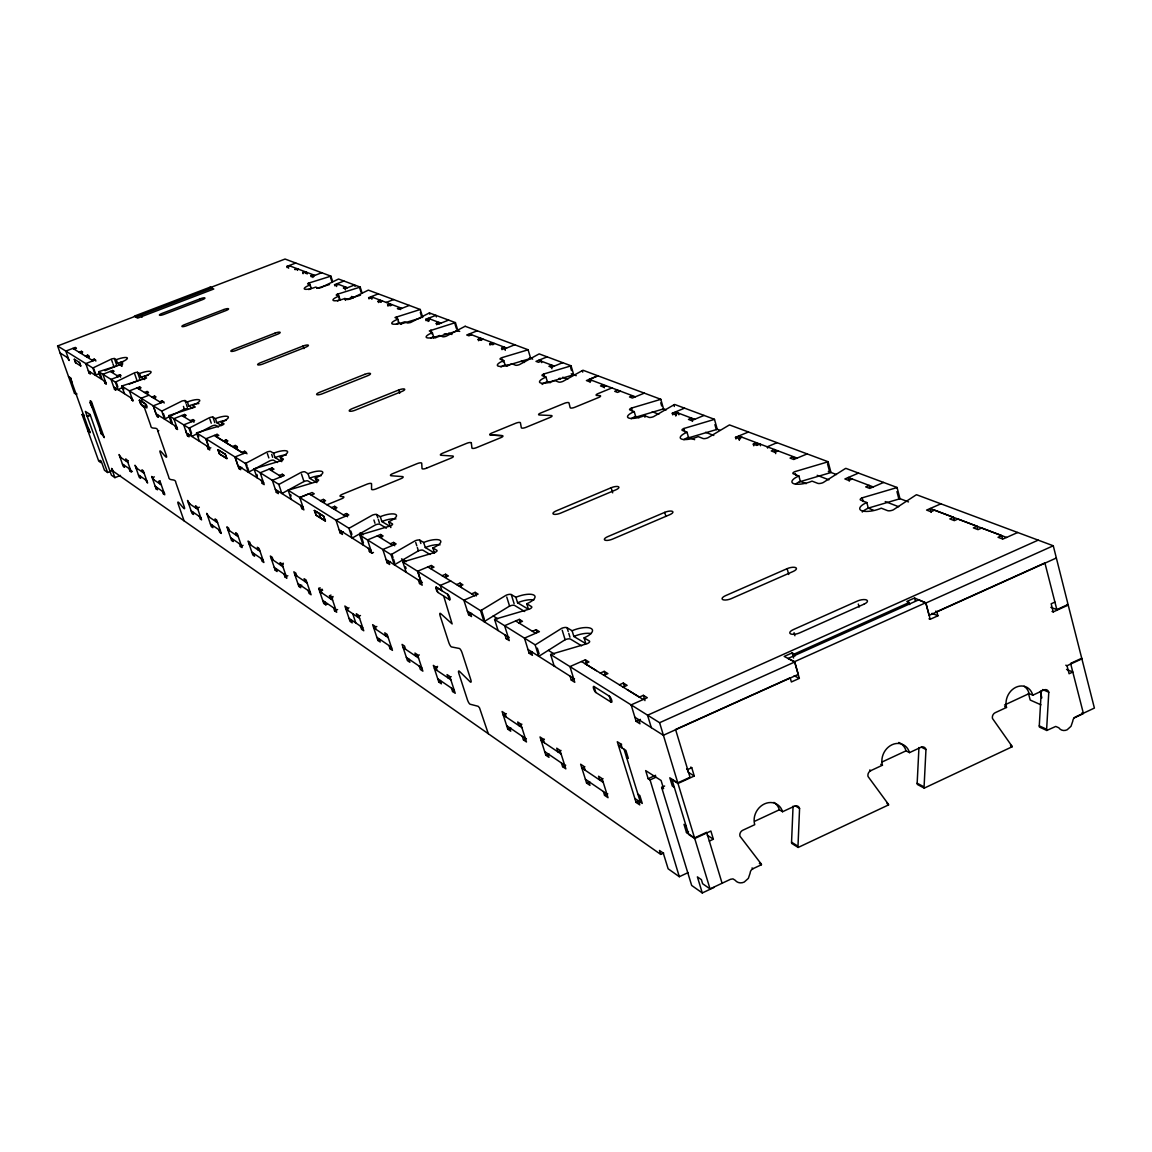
<?xml version="1.0" encoding="UTF-8"?>
<svg xmlns="http://www.w3.org/2000/svg" width="1152" height="1152" viewBox="0 0 1152 1152"><rect width="100%" height="100%" fill="white"/><g stroke="black" fill="none" stroke-linecap="round" stroke-linejoin="round"><path stroke-width="1.5" d="M887.443 804.269L888.566 804.902L798.163 847.454L791.726 843.422A4.594 3.917 -59.7 0 1 791.554 842.198L793.066 806.141M795.269 805.853L799.574 808.43L797.99 846.216A4.608 3.931 -59.7 0 0 798.163 847.454M1066.694 604.512L1068.206 605.074L1094.4 708.062L1075.565 716.918A4.45 3.686 -65.2 0 0 1072.757 721.21L1071.014 726.278L1067.155 729.778A8.928 7.387 -65.1 0 1 1058.803 727.776L1055.736 726.437L1046.779 730.469A4.464 3.701 -64.8 0 1 1046.635 729.259L1048.781 692.237A4.478 3.73 -65.5 0 0 1044.014 689.976L1032.797 695.203A15.754 13.162 -65.1 0 0 1015.963 687.254A15.754 13.162 -65.1 0 0 1006.517 707.443L995.198 712.699A4.507 3.773 -64.6 0 0 992.491 718.488L1011.643 745.718A4.493 3.744 -64.1 0 1 1012.104 746.784L924.235 788.126L917.323 784.426A4.507 3.802 -62.5 0 1 917.165 783.216L918.95 747.533M921.326 747.144L925.963 749.506L924.077 786.902A4.522 3.816 -62.5 0 0 924.235 788.126M1046.779 730.469L1039.421 727.07A4.45 3.686 -64.9 0 1 1039.277 725.875L1041.307 690.552M74.304 359.294L75.586 362.75L80.813 365.976L79.517 362.491L74.362 359.251L75.672 362.822M581.587 645.797L570.528 639.13A4.248 1.541 -16.9 0 0 565.128 639.734L539.698 655.762A4.262 1.555 -17.1 0 1 538.69 656.266L535.147 644.818L494.597 619.445A4.133 1.44 -17.4 0 1 495.706 619.027L529.43 609.091A4.118 1.426 -17.1 0 0 531.49 606.571L526.766 603.763A14.299 4.91 -17.1 0 0 533.923 595.123A14.299 4.91 -17.1 0 0 515.88 597.298L511.286 594.562A4.046 1.382 -17.2 0 0 506.189 595.195L481.507 610.171A4.075 1.397 -17.5 0 1 480.542 610.646L402.869 562.046A3.787 1.21 -17.9 0 1 403.891 561.672L434.794 552.499A3.787 1.21 -17.7 0 0 436.838 550.296L432.85 547.92A13.133 4.147 -17.7 0 0 439.963 540.288A13.133 4.147 -17.7 0 0 423.677 542.462L419.789 540.158A3.73 1.166 -17.7 0 0 415.181 540.778L391.925 554.184A3.744 1.181 -18 0 1 391.018 554.63L359.798 535.09A3.629 1.109 -18.1 0 1 360.778 534.73L390.355 525.931A3.629 1.109 -17.9 0 0 392.386 523.858L388.728 521.683A12.586 3.802 -17.9 0 0 395.784 514.512A12.586 3.802 -17.9 0 0 380.304 516.672L376.733 514.541A3.571 1.066 -17.9 0 0 372.355 515.16L349.79 527.861A3.586 1.08 -18.1 0 1 348.926 528.278L288.173 490.262A3.37 0.95 -18.4 0 1 289.08 489.931L316.469 481.752A3.37 0.95 -18.2 0 0 318.442 479.894L315.302 478.022A11.693 3.269 -18.2 0 0 322.214 471.586A11.693 3.269 -18.2 0 0 308.045 473.702L304.978 471.874A3.312 0.922 -18.2 0 0 300.96 472.478L279.634 484.027A3.326 0.936 -18.4 0 1 278.813 484.402L254.03 468.893A3.254 0.878 -18.5 0 1 254.909 468.576L281.246 460.699A3.24 0.878 -18.3 0 0 283.205 458.928L280.296 457.2A11.261 3.038 -18.3 0 0 287.107 451.109A11.261 3.038 -18.3 0 0 273.571 453.197L270.72 451.512A3.197 0.85 -18.4 0 0 266.89 452.102L246.154 463.104A3.211 0.864 -18.5 0 1 245.362 463.464L196.546 432.907A3.038 0.763 -18.6 0 1 197.366 432.619L221.947 425.232A3.024 0.763 -18.5 0 0 223.862 423.634L221.314 422.122A10.541 2.65 -18.5 0 0 227.952 416.578A10.541 2.65 -18.5 0 0 215.438 418.622L212.947 417.139A2.995 0.749 -18.5 0 0 209.39 417.73L189.72 427.838A2.995 0.749 -18.7 0 1 188.971 428.17L168.826 415.57L195.235 407.045L192.859 405.202A10.181 2.477 -18.6 0 0 199.397 399.917A10.181 2.477 -18.6 0 0 187.373 401.947L184.853 400.493L182.131 400.954L161.755 411.134L121.666 386.05L146.52 378.043L144.446 376.416A9.59 2.189 -18.7 0 0 150.797 371.563A9.59 2.189 -18.7 0 0 139.579 373.522L137.362 372.24L134.813 372.686L115.402 382.133L98.712 371.693L122.803 363.931L120.874 362.39A9.302 2.059 -18.7 0 0 127.109 357.739A9.302 2.059 -18.7 0 0 116.309 359.683L114.206 358.474L111.744 358.906L92.837 368.006L57.6 345.96L134.64 316.526L137.678 318.11L213.768 289.022L210.442 287.554L285.062 259.042L330.912 276.149L332.64 281.563M524.707 611.51L514.67 605.477A4.046 1.397 -17.2 0 0 509.573 606.082L484.963 621.115A4.061 1.411 -17.5 0 1 483.984 621.605L480.542 610.646M688.349 437.918L716.299 429.61A3.629 1.094 -15.6 0 0 717.25 429.25L714.47 419.314L674.683 404.467A3.528 1.037 -15.8 0 0 673.862 404.856L653.515 416.664A3.528 1.037 -16 0 1 648.95 417.355L644.501 415.627A12.283 3.586 -16.1 0 1 628.69 418.032A12.283 3.586 -16.1 0 1 634.234 411.61L629.87 409.91A3.485 1.008 -16.2 0 1 631.454 408.096L659.866 399.614A3.47 1.008 -16 0 0 660.787 399.283L663.523 408.845A3.47 1.022 -16 0 1 662.602 409.176L635.645 417.211M430.085 554.501L423.014 550.253A3.715 1.181 -17.8 0 0 418.406 550.858L395.208 564.322A3.73 1.181 -18 0 1 394.301 564.754L391.018 554.63M660.787 399.283L583.056 370.267A3.269 0.893 -16.5 0 0 582.293 370.627L562.882 381.413A3.283 0.907 -16.6 0 1 558.706 382.075L554.861 380.578A11.39 3.11 -16.7 0 1 540.403 382.91A11.39 3.11 -16.7 0 1 545.99 377.107L542.218 375.638A3.226 0.878 -16.7 0 1 543.816 373.997L570.197 366.106A3.226 0.878 -16.6 0 0 571.061 365.789L573.696 374.717A3.226 0.878 -16.5 0 1 572.832 375.019L548.122 382.421M311.299 482.947L307.958 480.931A3.312 0.936 -18.3 0 0 303.955 481.522L282.658 493.114A3.326 0.936 -18.4 0 1 281.837 493.488L278.813 484.402M197.467 433.526L192.528 436.075A2.995 0.763 -18.7 0 1 191.779 436.406L188.971 428.17M199.915 432.259L212.17 425.938A2.995 0.763 -18.6 0 1 215.726 425.362L218.434 426.989M170.021 416.362L164.491 419.112L161.755 411.134M171.619 415.541L184.349 409.075L187.762 408.499M123.293 387.115L118.037 389.664L115.402 382.133M129.37 384.106L140.112 379.8M99.043 373.579L95.4 375.322L92.837 368.006M104.976 370.685L116.899 365.818M714.211 887.342L702.288 892.958L697.378 876.874L701.395 879.667L702.619 883.714L710.05 888.912L730.526 879.278L732.989 878.89L735.106 880.2A9.274 7.949 -58.2 0 0 744.235 882.058L748.354 878.371L750.125 873.13A4.622 3.96 -58.4 0 1 753.077 868.666L761.458 864.72A4.637 3.96 -58.6 0 0 760.954 863.64L739.973 836.208A4.651 3.989 -59 0 1 742.752 830.261L754.733 824.688A16.214 13.925 -59.7 0 1 764.438 803.923A16.214 13.925 -59.7 0 1 782.568 811.728L794.448 806.198A4.622 3.946 -60.3 0 1 799.574 808.43M1073.851 718.099L1083.254 713.678M663.624 853.027L660.715 854.381L659.506 850.464L663.278 853.099L668.131 868.795L679.32 876.715L688.118 872.597M1081.728 658.253L1070.597 663.422L1083.355 713.261L1082.102 712.699M1065.787 665.208L1067.04 665.726L1081.886 658.843M709.33 841.09L713.362 839.218L710.885 831.024L694.728 838.526L688.68 834.48L671.976 779.645L677.981 783.461L710.05 888.912M754.675 821.275L779.371 809.784L782.568 811.728M882.043 762.005L906.034 750.845L909.475 752.63L921.01 747.259A4.55 3.845 -63.1 0 1 925.963 749.506M1004.486 705.038L1029.125 693.576L1032.797 695.203M888.566 804.902A4.565 3.859 -61.6 0 0 888.091 803.837L868.046 776.506A4.579 3.888 -62.1 0 1 870.797 770.645L882.432 765.216A15.97 13.536 -62.7 0 1 892.008 744.754A15.97 13.536 -62.7 0 1 909.475 752.63M686.002 825.696L684 824.371L686.491 832.536L688.507 831.614M93.341 367.79L95.645 373.81M677.981 783.461L694.267 776.016L691.747 767.707L687.686 769.565L686.664 768.931M1054.915 602.078L1051.171 603.792L1053.245 611.914L1068.206 605.074M702.288 892.958L691.661 885.442L661.637 787.392L664.632 786.024M674.309 787.32L672.322 786.038L669.802 777.787L677.794 782.856L690.019 777.269L675.562 729.49L790.171 677.808L791.366 681.97L799.344 678.37L794.563 661.68L788.054 658.469L918.706 599.846L925.718 602.741L930.197 619.286L937.915 615.802L936.806 611.669L935.626 611.179M1050.84 607.306L1056.845 609.61L1068.062 604.483L1053.274 545.774L916.56 494.741A4.219 1.44 -14 0 0 915.638 495.216L893.203 509.904A4.234 1.454 -14.2 0 1 887.544 510.638L881.266 508.176A14.688 5.011 -14.3 0 1 861.71 510.739A14.688 5.011 -14.3 0 1 866.822 502.531L860.717 500.141A4.162 1.411 -14.4 0 1 862.171 497.837L895.968 487.872A4.147 1.397 -14.2 0 0 897.048 487.469L899.971 498.672A4.147 1.411 -14.2 0 1 898.891 499.061L868.522 508.032M622.195 748.051L620.957 744.062L617.285 741.744L636.062 802.397L638.971 801.072M603.36 791.51L604.555 795.326L607.781 793.858M661.637 787.392L663.581 788.659L661.09 780.494L645.667 770.602L648.144 778.68L655.589 775.296M648.144 778.68L650.059 779.918L656.006 777.197M585.202 770.256L584.021 766.483L580.651 764.222L586.57 783.029L589.666 781.632M603.014 778.608L599.774 780.077L598.579 776.246L602.064 778.579L608.04 797.702L604.555 795.326M621.648 744.322L618.523 745.733L625.882 750.398L628.344 758.39L626.501 757.21M584.813 766.642L581.832 767.981L603.259 782.424M936.806 611.669L1044.893 562.925L1056.845 609.61M1056.269 558.043L929.16 615.37L925.92 603.014L914.573 598.003L906.854 601.459L909.187 602.496L909.72 604.555M647.611 715.205L1038.182 540.144M535.147 644.818A4.262 1.526 -17.1 0 0 536.155 644.314L561.643 628.344A4.248 1.526 -16.9 0 1 567.058 627.725L572.112 630.734A15.019 5.414 -16.8 0 1 591.25 628.574A15.019 5.414 -16.8 0 1 584.093 637.862L589.306 640.958A4.334 1.57 -16.7 0 1 587.246 643.651L551.794 654.077A4.334 1.584 -17 0 0 550.627 654.509L569.938 666.59L585.374 659.822L588.917 661.982L585.058 663.682L639.36 697.118L643.363 695.318L647.266 697.709L631.138 704.894L636.106 721.325L640.411 719.395M794.909 656.078L794.318 654.019L792.144 652.882L784.21 656.438L794.765 661.968L798.235 674.424L663.336 735.278L634.838 717.206M794.318 654.019L909.187 602.496M794.563 661.68L925.718 602.741M925.92 603.014L1053.274 545.774M631.138 704.894L659.606 722.707L794.765 661.968M561.427 762.955L562.594 766.642L565.718 765.245M1017.691 532.498L1002.83 539.093L998.05 537.278L1001.75 535.622L1002.499 538.632M544.334 742.738L543.168 739.08L540.029 736.963L545.818 755.194L548.914 753.811M561.053 750.47L557.914 751.882L556.733 748.181L559.973 750.355L565.834 768.874L562.594 766.642M522.302 736.33L523.454 739.901L526.406 738.576M544.392 739.181L541.181 740.621L561.154 754.056M506.174 717.048L505.037 713.491L502.099 711.518L507.787 729.187L510.782 727.862M521.914 724.234L518.861 725.587L517.709 722.002L520.747 724.032L526.478 741.974L523.454 739.901M619.373 684.806L623.333 683.05L627.091 685.354L623.131 687.125M977.544 528.235L977.04 526.262L973.382 527.89L978.019 529.646L981.691 528.019L1001.75 535.622M570.082 676.166L571.277 680.069L574.488 678.658M506.362 713.678L503.237 715.061L521.885 727.618M600.307 673.07L604.21 671.357L607.867 673.589L603.95 675.317M954.187 520.243L953.438 517.32L949.838 518.918L954.331 520.632L957.96 519.034L977.04 526.262M787.133 568.656L725.443 595.714A6.523 2.362 -15.5 0 0 722.765 599.63A6.523 2.362 -15.5 0 0 731.275 598.637L793.195 571.45A6.494 2.318 -15 0 0 795.686 567.634A6.494 2.318 -15 0 0 787.133 568.656L788.731 574.459M940.896 503.827L926.597 510.077L930.974 511.733L934.546 510.163L953.438 517.32M451.469 688.09L452.563 691.459L454.234 690.725M437.011 670.464L435.917 667.123L433.339 665.381L438.797 682.042L440.453 681.322M451.181 676.656L448.157 677.966L447.062 674.597L449.712 676.368L455.227 693.274L452.563 691.459M532.411 631.282L536.126 629.669L539.395 631.67L524.462 638.136L529.157 653.27L532.267 651.917M435.917 667.123L437.587 666.403M437.371 667.454L434.434 668.722L450.821 679.752M504.994 634.91L506.146 638.626L509.198 637.301M883.584 482.443L869.746 488.434L865.714 486.893L869.17 485.395L869.659 487.253M419.314 654.941L416.045 656.352L414.965 653.069L417.47 654.739L422.87 671.155L420.365 669.456L419.285 666.173M518.803 622.901L522.475 621.317L519.322 619.373L504.619 625.709L509.27 640.613L506.146 638.626M858.528 473.083L844.891 478.958L848.808 480.456L852.235 478.987M471.614 593.856L475.157 592.344L478.08 594.13L463.853 600.206L468.576 614.707L471.629 613.397M389.03 645.566L390.082 648.749L391.666 648.072M664.718 512.366L607.651 536.688A5.933 1.958 -16.4 0 0 604.901 540.115A5.933 1.958 -16.4 0 0 612.504 539.122L669.773 514.685A5.904 1.944 -16 0 0 672.365 511.344A5.904 1.944 -16 0 0 664.718 512.366L665.885 516.355M807.178 453.917L793.728 459.49L790.085 458.107L793.397 456.696L794.117 459.331M375.984 629.366L374.933 626.198L372.643 624.672L377.885 640.426L379.454 639.749M433.382 338.155L457.128 331.013A2.909 0.72 -17.2 0 0 457.92 330.739L455.429 322.632L429.336 330.912L432.36 332.683L433.627 336.758L436.018 337.694M456.552 584.582L460.066 583.099L462.902 584.842L459.389 586.325M778.118 450.907L774.85 452.304L771.307 450.95L774.576 449.568L775.699 453.629M376.834 626.486L373.694 627.826L388.195 637.589M348.984 607.824L345.917 609.12L359.597 618.336M418.421 580.046L419.53 583.488L422.366 582.293M442.138 575.712L445.594 574.243L448.358 575.942L444.902 577.411M753.782 445.824L753.307 444.096L756.547 442.728L757.253 445.306M360.475 615.528L357.394 616.838L356.342 613.728L358.56 615.226L363.758 630.763L361.541 629.251L360.504 626.155M450.72 580.982L440.237 585.432L441.965 590.746L436.32 587.189A2.923 0.734 67 0 0 436.133 589.162A2.923 0.734 67 0 0 437.99 592.445M777.024 442.67L767.275 446.803L767.65 448.099M422.698 317.362L420.264 309.499L395.021 317.506L397.829 319.19L399.053 323.122L401.299 324M331.013 595.094L329.501 595.728L331.589 597.125L333.101 596.491M332.784 597.802L330.523 598.752L329.501 595.728M320.17 587.822L318.672 588.456L323.712 603.403L325.21 602.77M323.712 603.403L325.771 604.8L327.254 604.166M611.165 487.728L556.171 510.898A5.674 1.8 -16.7 0 0 553.406 514.109A5.674 1.8 -16.7 0 0 560.621 513.13L615.802 489.859A5.645 1.786 -16.3 0 0 618.422 486.72A5.645 1.786 -16.3 0 0 611.165 487.728L612.677 492.854M430.56 568.584L433.987 567.13L431.294 565.488L417.6 571.248L420.926 581.63L386.078 559.555M735.97 439.013L735.494 437.314L748.469 432.014M735.494 437.314L738.85 438.595L742.061 437.242M333.576 607.81L334.584 610.834L337.608 609.566M318.672 588.456L320.717 589.824L322.214 589.205M390.298 543.787L393.61 542.419L396.115 543.946L382.824 549.49L387.173 562.896L390.485 561.514M322.661 590.198L319.68 591.451L332.611 600.163M368.366 548.323L369.432 551.621L371.074 550.93M369.432 551.621L371.851 553.147L373.478 552.47M704.03 415.426L691.603 420.61L688.478 419.414L691.574 418.118L692.51 421.402M296.798 576.029L295.805 573.106L293.861 571.81L298.814 586.382L301.723 585.173M283.219 564.552L281.059 565.445L280.08 562.565L281.952 563.818L283.392 563.227M273.168 560.131L272.189 557.28L270.36 556.042L275.227 570.254L276.638 569.664M379.814 537.336L383.098 535.982L380.65 534.485L367.546 539.928L371.851 553.147M672.754 414.878L672.293 413.251L684.562 408.154M672.293 413.251L675.346 414.418L678.413 413.136L678.874 414.763M283.997 574.056L284.976 576.922L287.842 575.726M362.174 293.285L360.216 287.093L336.701 294.451L336.211 295.07L338.875 296.136L340.07 299.866A9.346 2.117 -17.7 0 0 337.493 300.989M343.296 514.858L346.464 513.547L348.754 514.944L335.966 520.171L340.186 533.002L343.368 531.691M330.912 276.149L308.088 283.291L307.598 283.882L310.104 284.89L311.27 288.504A9.072 1.987 -17.8 0 0 308.765 289.584M426.499 468.173L451.31 458.006A3.442 0.994 -17.4 0 0 452.65 456.005L441.014 455.27A3.413 0.979 -17.4 0 1 442.382 453.312L466.848 443.275A3.398 0.979 -17.2 0 1 471.341 442.858M331.546 507.629L334.685 506.333L336.902 507.701L333.763 508.997M617.688 390.125L614.736 391.334L617.515 392.4L620.482 391.19M239.414 543.701L240.365 546.437L243.101 545.314M632.491 395.741L629.51 396.965L632.362 398.045L644.299 393.134M320.242 500.674L323.352 499.406L325.526 500.731L322.402 501.998M300.773 505.483L301.795 508.565L303.322 507.946M606.168 385.762L603.245 386.971L600.523 385.934L603.446 384.725L604.339 387.806M229.464 530.698L228.528 527.976L226.872 526.867L231.552 540.418L232.906 539.856M326.952 504.792L341.726 498.744A3.456 1.008 -18.1 0 0 343.152 496.656L340.589 496.426A3.456 1.008 -18.1 0 1 342.144 494.366L367.157 484.128A3.442 0.994 -17.9 0 1 371.563 483.739L371.549 489.298A3.47 1.008 -17.9 0 0 376.013 488.923L401.069 478.627A3.456 1.008 -17.7 0 0 402.509 476.582L391.075 475.747A3.427 0.994 -17.7 0 1 392.53 473.731L417.269 463.594A3.427 0.979 -17.6 0 1 421.718 463.19L422.021 468.576A3.442 0.994 -17.5 0 0 426.514 468.187M611.914 387.936L597.974 393.638A3.384 0.95 -16.4 0 0 597.053 395.496L599.846 395.597A3.384 0.965 -16.4 0 1 598.781 397.44L574.762 407.304A3.398 0.965 -16.6 0 1 570.182 407.765L568.973 402.826A3.37 0.95 -16.6 0 0 564.437 403.301L540.475 413.107A3.384 0.965 -16.8 0 0 539.309 414.994L551.304 415.526A3.398 0.965 -16.7 0 1 550.138 417.413L525.874 427.378A3.413 0.979 -16.9 0 1 521.338 427.824L520.416 422.741A3.384 0.965 -16.9 0 0 515.894 423.173L491.688 433.094A3.398 0.965 -17.1 0 0 490.421 435.024L502.243 435.658A3.413 0.979 -17 0 1 500.99 437.602L476.453 447.667A3.427 0.994 -17.2 0 1 471.931 448.085L471.326 442.858M279.821 476.986L279.317 475.474L282.298 474.264L284.285 475.488L272.318 480.341L276.336 492.365L277.834 491.76M590.17 382.406L589.277 379.368L597.946 375.826L586.426 380.563L589.075 381.571L591.984 380.39M299.808 497.549L312.12 492.523L314.237 493.819L311.155 495.072M455.429 322.632L429.408 312.926L410.558 322.531L407.736 323.021L404.582 321.826A9.936 2.376 -17.4 0 1 392.314 324A9.936 2.376 -17.4 0 1 397.829 319.19M199.325 507.226L196.373 508.406L195.466 505.8L196.992 506.822L201.557 519.912L199.109 516.254M261.274 480.442L262.267 483.408L263.736 482.803M552.211 366.638L551.779 365.155L548.957 366.293L551.462 367.243L562.723 362.678M200.016 518.861L201.326 518.328M270.994 470.362L273.96 469.166L272.016 467.971L260.194 472.752L264.182 484.632L262.267 483.408M547.157 356.875L536.011 361.368L538.459 362.304L541.253 361.166L541.685 362.635M247.003 453.802L244.685 451.238L241.819 452.39L234.173 447.682L237.024 446.544L237.499 447.97M502.013 349.675L501.581 348.264L504.302 347.17L505.267 350.366M398.707 390.01L352.152 408.672A4.694 1.238 -17.8 0 0 349.445 411.12A4.694 1.238 -17.8 0 0 355.19 410.198L401.875 391.464A4.666 1.224 -17.5 0 0 404.467 389.059A4.666 1.224 -17.5 0 0 398.707 390.01L399.715 393.221M263.189 481.666L237.917 465.653L234.994 456.984L246.514 452.362M506.045 365.803L529.834 358.675A3.11 0.821 -16.8 0 0 530.669 358.373L528.091 349.747L514.757 344.779L503.885 349.142L501.581 348.264M153.965 479.851L151.718 476.453L156.082 488.837L157.334 488.347M162.49 491.314L163.368 493.819L164.621 493.315M234.994 456.941L238.91 468.547L241.79 467.395M237.024 446.544L235.238 445.45L232.387 446.587L225.058 442.08L227.88 440.942L226.123 439.877L223.315 441L215.986 436.493L218.779 435.384L217.066 434.333L205.906 438.782L208.771 447.178L186.509 433.066L185.573 430.33M478.598 340.733L478.166 339.35L480.83 338.285L481.478 340.373M207.101 446.112L208.051 448.906L210.83 447.797M483.048 339.12L480.37 340.186L478.166 339.35M153.101 477.374L154.339 476.87M490.09 345.125L489.658 343.714L492.35 342.648L492.984 344.75M494.611 343.498L491.918 344.578L489.658 343.714M159.854 483.811L158.976 481.306L160.229 480.802M190.267 420.653L192.974 419.587L194.587 420.566L183.701 424.872L187.43 435.787L190.152 434.707M128.333 460.656L126.518 461.376L125.669 458.971L126.95 459.821L131.198 471.83L132.408 471.355M84.082 415.282L82.627 414.461A2.549 2.477 -51.6 0 0 82.109 414.605L98.726 461.117L100.858 462.6L100.037 460.325L101.218 461.146L104.472 470.275L107.626 472.507L111.787 470.851M514.757 344.75L477.302 330.797L466.733 334.987L468.893 335.808L471.542 334.757M129.067 468.562L129.917 470.952L131.112 470.477M107.626 472.507L85.406 411.437L90.058 414.432L111.398 475.171L114.912 477.648L120.499 475.43M184.09 520.848L178.186 504C175.723 496.354 186.696 514.426 184.277 506.808L175.925 482.89C175.723 477.576 168.84 482.011 168.638 476.726L160.272 452.851C157.694 445.277 168.811 462.917 166.248 455.227L157.795 431.035L158.76 430.646M436.694 324.734L436.277 323.395L438.854 322.373L439.272 323.726M448.632 320.098L438.322 324.173L436.277 323.395M175.061 425.808L175.982 428.501L177.336 427.968M183.499 416.491L186.192 415.426L184.608 414.461L173.837 418.709L177.552 429.494L175.982 428.501M426.11 320.702L425.693 319.363L435.888 315.346L436.392 316.93M425.693 319.363L427.694 320.126L430.243 319.118M151.949 397.066L154.541 396.058L156.01 396.95L153.403 397.973M388.008 306.144L387.605 304.862L390.067 303.898L390.672 305.827M391.925 304.603L389.462 305.568L387.605 304.862M159.667 401.818L162.288 400.795L164.232 403.027M303.062 346.018L260.453 362.722A4.248 1.008 -18.2 0 0 257.832 364.867A4.248 1.008 -18.2 0 0 262.944 363.974L305.669 347.213A4.234 1.008 -17.9 0 0 308.189 345.11A4.234 1.008 -17.9 0 0 303.062 346.018L303.912 348.624M176.616 426.802L155.995 413.726L153.274 405.835L163.786 401.717M409.306 305.424L399.312 309.326L397.426 308.606L399.917 307.627L400.522 309.571M138.456 388.771L141.019 387.778L139.608 386.914L129.398 390.888L132.955 401.112L130.68 397.685M369.058 298.915L368.654 297.648L378.374 293.875M372.874 297.389L370.44 298.325L368.654 297.648M144.49 392.472L147.067 391.478L148.493 392.357L145.915 393.365M378.518 302.53L378.115 301.248L380.563 300.298L381.168 302.198M87.062 416.074L89.842 414.994M382.392 300.989L379.93 301.939L378.115 301.248M87.638 416.448L90.432 415.368M131.558 400.234L132.84 399.73M148.925 395.208L141.149 398.246L142.517 402.149M386.222 302.443L393.61 299.563M114.998 387.734L115.862 390.24L114.538 389.39L111.053 379.411L121.032 375.538L119.693 374.717L117.202 375.682L117.648 376.934M346.133 288.331L345.744 287.107L343.368 288.029L345.067 288.677L354.571 284.99L355.032 286.459M104.184 380.88L105.034 383.342L106.272 382.867M114.538 389.39L115.776 388.901M352.944 296.669L350.568 297.59L353.477 297.792M95.861 361.08L95.443 359.87L85.781 363.586L89.179 373.248L90.389 372.787M111.6 372.226L114.077 371.275L112.766 370.469L102.874 374.299L106.33 384.178L105.034 383.342M334.944 285.883L334.555 284.674L343.958 281.03M334.555 284.674L336.211 285.307L338.573 284.386M79.099 352.224L81.475 351.317L82.67 352.051L80.294 352.958M298.526 269.222L294.725 269.51L297 268.632L297.562 270.389M85.334 356.069L87.725 355.147L89.366 357.091M303.077 273.715L302.688 272.534L304.978 271.656L305.554 273.427M86.558 356.818L88.949 355.896M91.786 360.029L94.19 359.107L95.443 359.87M311.314 276.869L310.925 275.674L313.229 274.795L313.805 276.566M310.925 275.674L312.523 276.278L321.739 272.736M74.059 349.114L76.406 348.221L75.226 347.486L65.808 351.101L69.134 360.504L67.147 357.408M287.15 267.638L286.776 266.472L295.776 263.045M286.776 266.472L290.534 266.184M124.488 393.581L121.666 386.05M316.786 288.36L329.515 284.515M345.643 299.664L360.504 295.171M400.622 324.043L420.509 318.053M694.642 439.675L688.45 437.242L687.038 432.245L682.315 430.402A3.629 1.094 -15.8 0 1 683.885 428.486L713.506 419.674A3.629 1.094 -15.6 0 0 714.47 419.314M799.358 481.882L829.93 472.838A3.946 1.296 -14.8 0 0 830.966 472.45L828.086 461.722L729.547 424.944A3.672 1.123 -15.5 0 0 728.712 425.347L707.846 437.803A3.686 1.123 -15.7 0 1 703.037 438.509L698.198 436.608A12.816 3.902 -15.8 0 1 681.552 439.07A12.816 3.902 -15.8 0 1 687.038 432.245M84.514 415.555L84.341 415.584A2.563 2.477 -51.7 0 0 83.822 415.714L82.109 414.605M490.421 435.024L502.229 435.658M360.216 287.093L338.544 279.014L320.918 287.626L318.37 288.101L315.749 287.093A9.072 1.973 -17.8 0 1 304.718 289.166A9.072 1.973 -17.8 0 1 310.104 284.89M420.264 309.499L368.338 290.131L350.309 299.059L347.674 299.549L344.88 298.483A9.36 2.102 -17.7 0 1 333.446 300.586A9.36 2.102 -17.7 0 1 338.875 296.136M465.206 326.29L477.288 330.797M571.061 365.789L539.237 353.909A3.154 0.835 -16.7 0 0 538.502 354.254L519.552 364.565A3.154 0.835 -16.8 0 1 515.563 365.213L511.992 363.816A10.973 2.894 -16.9 0 1 498.168 366.12A10.973 2.894 -16.9 0 1 503.755 360.59L500.256 359.237A3.11 0.821 -16.9 0 1 501.84 357.667L527.256 350.05A3.11 0.806 -16.8 0 0 528.091 349.747M897.048 487.469L845.856 468.36A4.018 1.31 -14.6 0 0 844.963 468.806L823.075 482.63A4.032 1.325 -14.8 0 1 817.762 483.35L812.045 481.118A13.968 4.579 -14.9 0 1 793.598 483.638A13.968 4.579 -14.9 0 1 798.883 475.978L793.325 473.803A3.96 1.282 -15 0 1 794.837 471.643L827.05 462.11A3.946 1.282 -14.8 0 0 828.086 461.722M289.037 265.622L314.827 275.4M336.902 283.752L347.443 287.755M401.832 308.347L371.088 296.712L371.894 299.232M440.899 323.15L428.242 318.355L429.062 321.019M469.397 333.95L506.606 348.019M538.805 360.245L554.27 366.106M589.277 379.368L635.299 396.792M694.714 419.314L675.36 411.97L676.282 415.224M797.256 458.15L738.893 436.046L739.843 439.445M873.216 486.936L848.304 477.49L849.283 481.147M1006.589 537.451L930.211 508.522L931.205 512.366M456.437 330.178L459.706 331.416M529.43 357.898L532.685 359.136M571.234 373.781L576.23 375.682M662.962 408.629L666.23 409.867M716.573 428.99L719.87 430.243M828.317 471.442L836.424 474.523M898.733 498.197L908.51 501.912M302.688 272.534L306.533 272.246L307.109 274.032M753.307 444.096L756.763 445.406L760.003 444.038L760.478 445.766M448.69 333.259L451.93 334.498M521.208 361.21L524.448 362.462M562.752 377.222L567.734 379.152M652.291 411.754L658.8 414.259M705.586 432.288L713.779 435.456M817.186 475.315L828.907 479.837M885.24 501.552L898.661 506.722M444.211 333.893L446.069 334.022M559.051 378.418L560.318 378.907L560.088 378.173M1052.006 611.438L1053.245 611.914M500.962 366.97A10.973 2.909 -16.9 0 1 505.066 364.925L507.802 366.005M542.117 384.451A11.39 3.125 -16.7 0 1 547.33 381.586L550.267 382.752M631.166 418.738A12.269 3.614 -16.1 0 1 635.616 416.405L639.029 417.744M795.528 484.085A13.968 4.594 -14.9 0 1 800.352 481.363L806.184 483.667M866.822 502.531L868.306 508.162L873.101 510.048M1066.565 669.398L1072.8 672.019L1069.085 673.747L1067.04 665.726M932.04 613.339L937.915 615.802M929.016 618.797L930.197 619.286M1042.632 689.544L1048.781 692.237M1040.933 704.822L1030.205 700.042L1028.419 693.202M1004.702 706.608L1006.517 707.443M1039.277 725.875L1045.397 728.683M1010.434 745.128L1011.643 745.718M1010.894 746.194L1012.104 746.784M794.189 675.763L799.344 678.37M917.165 783.216L922.925 786.283M880.733 764.309L882.432 765.216M869.674 770.026L870.797 770.645M886.954 803.203L888.091 803.837M116.309 359.683L117.576 363.326L122.141 366.062L120.874 362.39M139.579 373.522L140.89 377.294L144.662 379.555M187.373 401.947L188.741 405.936L192.384 408.125M215.438 418.622L216.835 422.741L221.4 425.491M273.571 453.197L275.04 457.589L281.765 461.621L280.296 457.2M308.045 473.702L309.542 478.253L316.814 482.602L315.302 478.022M380.304 516.672L381.874 521.539L390.312 526.594L388.728 521.683M423.677 542.462L425.29 547.531L434.477 553.032L432.85 547.92M515.88 597.298L517.579 602.77L528.466 609.293L526.766 603.763M572.112 630.734L573.854 636.466L585.85 643.637L584.093 637.862M277.358 462.499L273.629 460.253A3.197 0.864 -18.4 0 0 269.798 460.843L249.106 471.874A3.211 0.878 -18.5 0 1 248.314 472.234L245.362 463.464M386.352 528.163L379.872 524.246A3.571 1.08 -18 0 0 375.494 524.866L352.987 537.61A3.586 1.094 -18.1 0 1 352.109 538.013L348.926 528.278M68.53 376.618L70.79 378L71.885 382.291M214.301 435.456L243.634 453.485M72.878 348.394L93.038 360.806M110.29 371.434L118.541 376.502M137.059 387.907L161.165 402.754M181.915 415.526L191.866 421.646M269.064 469.166L281.304 476.698M345.528 516.226L309.01 493.747L299.779 497.52L303.883 509.89L301.795 508.565M377.381 535.838L392.803 545.328M428.026 567.029L474.71 595.757M515.65 620.957L535.666 633.283M581.558 661.536L596.405 670.666M690.739 767.088L691.747 767.707M627.25 689.645L643.262 699.523M694.267 776.016L688.19 772.243L687.197 768.931M360.029 532.93L363.053 534.816M401.573 558.835L406.08 561.643M493.2 615.96L497.75 618.797M548.467 650.419L554.501 654.178M75.528 393.149L76.795 393.941M92.232 403.862L89.87 402.379L92.131 407.477M57.6 345.96L74.477 393.235L76.176 394.301A2.506 2.434 -52.9 0 0 76.651 394.056M791.554 842.198L796.91 845.539M631.166 704.923L569.966 666.619L574.776 682.286L571.277 680.069M594.029 686.52L609.293 696.139A3.427 0.994 65.9 0 1 611.64 700.056A3.427 0.994 65.9 0 1 611.15 702.187L595.843 692.496A3.37 0.979 66 0 1 593.582 688.651A3.37 0.979 66 0 1 594.029 686.52L595.814 692.467M143.856 406.037L150.624 425.275C150.826 430.704 157.594 425.578 157.795 431.035M60.062 352.93L68.299 358.142M88.315 370.829L105.466 381.701M113.659 386.899L132.062 398.549M275.342 489.37L302.89 506.822M339.178 529.819L370.771 549.85M467.266 611.006L508.104 636.883M527.99 649.483L573.538 678.355M208.051 448.906L209.736 449.971L205.92 438.782M238.91 468.547L240.725 469.699L239.746 466.805M89.179 373.248L90.418 374.04L89.568 371.621M340.186 533.002L342.446 534.442L341.395 531.23M187.43 435.787L189.043 436.81L188.107 434.074M276.336 492.365L278.323 493.632L277.315 490.622M387.173 562.896L389.664 564.494L388.584 561.139M419.53 583.488L422.194 585.187L417.758 571.349M468.576 614.707L471.499 616.565L470.362 612.965M529.157 653.27L532.411 655.33L531.23 651.542M636.106 721.325L639.979 723.787L638.741 719.683M99.95 429.422L101.016 433.714L103.421 435.298M759.902 862.949L760.954 863.64M759.355 863.338L761.458 864.72M707.242 835.171L713.362 839.218M88.085 427.666L90.302 432.648L87.998 431.093M752.026 867.974L753.077 868.666M637.963 794.275L639.821 795.514L642.269 803.434L634.853 798.466M686.491 832.536L694.541 837.922L706.666 832.306L722.088 883.253M158.976 481.306L160.358 482.242L164.765 494.77L163.368 493.819M636.062 802.397L639.763 804.888L638.554 800.942M119.88 456.898L127.8 462.226M135.878 467.669L144.144 473.242M152.597 478.93L161.251 484.762M188.424 503.05L197.914 509.443M207.634 515.995L217.598 522.706M227.808 529.574L238.277 536.63M249.019 543.859L260.035 551.275M271.339 558.893L282.931 566.712M294.854 574.733L307.094 582.97M403.142 647.654L418.55 658.022M122.414 464.026L130.349 469.426M138.456 474.955L146.736 480.6M155.218 486.36L163.886 492.264M191.131 510.826L200.65 517.306M210.398 523.944L220.378 530.741M230.616 537.71L241.114 544.853M251.87 552.182L262.915 559.699M274.248 567.418L285.883 575.338M297.821 583.474L310.104 591.826M322.704 600.408L335.664 609.235M348.998 618.322L362.722 627.667M376.834 637.272L391.378 647.179M406.354 657.374L421.79 667.886M437.702 678.715L454.118 689.904M506.65 725.659L525.341 738.389M544.666 751.55L564.667 765.173M585.389 779.27L606.845 793.886M129.917 470.952L131.198 471.83M156.082 488.837L157.464 489.787L156.586 487.296M231.552 540.418L233.222 541.555L232.286 538.848M240.365 546.437L242.064 547.589L237.326 533.88L235.642 532.757L236.592 535.493M275.227 570.254L277.056 571.522L276.091 568.67M284.976 576.922L286.862 578.218L281.952 563.818M298.814 586.382L300.758 587.707L299.765 584.798M334.584 610.834L336.686 612.259L331.589 597.125M377.885 640.426L380.189 641.995L379.138 638.842M390.082 648.749L392.443 650.362L387.144 634.392L384.782 632.822L385.848 636.005M438.797 682.042L441.389 683.813L440.294 680.486M507.787 729.187L510.739 731.203L509.602 727.675M545.818 755.194L548.986 757.339L547.819 753.696M586.57 783.029L589.954 785.347L588.773 781.574M660.715 854.381L113.645 471.557L111.614 468.403L114.912 477.648M91.051 403.128L90.202 400.766L91.397 401.501L104.256 437.645L102.211 434.506M90.461 402.754L101.621 434.117M70.229 377.64L89.726 432.245M121.147 457.747L119.045 454.522L123.264 466.402L124.517 467.266L123.667 464.89M142.805 472.334L141.941 469.886L143.28 470.779L147.6 483.048L145.397 479.678M137.189 468.562L135.014 465.25L139.306 477.374L140.63 478.282L139.766 475.848M79.416 362.405L80.683 365.99M94.19 359.107L94.622 360.317M98.712 371.693C99.461 376.214 104.112 384.581 100.31 373.896M87.725 355.147L88.142 356.342M81.475 351.317L82.094 353.088M75.226 347.486L75.643 348.667M189.922 504.072L187.517 500.458L192.038 513.403L193.536 514.44L192.643 511.848M112.766 370.469L113.198 371.707M116.093 381.845L117.85 386.856M215.986 521.626L215.064 518.947L216.662 520.027L221.314 533.419L219.701 532.31L218.765 529.646M209.218 517.061L206.712 513.346L211.32 526.579L212.89 527.659L211.982 525.01M121.046 364.91L121.478 366.134M114.365 358.517L116.482 364.594M119.693 374.717L120.571 377.208M123.307 388.325L123.739 389.592M111.715 360.288L112.565 362.722M112.982 363.931L113.832 366.365M154.541 396.058L155.434 398.65M144.446 376.416L145.094 378.302M157.493 414.677L158.4 417.312L156.917 416.362L153.288 405.835M147.067 391.478L147.73 393.408M137.52 372.298L139.68 378.547M139.608 386.914L140.054 388.181M134.77 374.112L136.944 380.362M258.25 550.08L257.285 547.272L259.07 548.467L263.88 562.507L262.094 561.283L261.13 558.49M250.762 545.04L249.797 542.246L248.054 541.08L252.835 554.962L254.578 556.157L253.627 553.378M141.638 316.022L142.042 317.189M170.539 417.974L172.382 423.331M168.826 415.57L171.59 423.605M162.288 400.795L162.749 402.106M163.397 413.482L164.765 417.47M192.974 419.587L193.91 422.309M198.317 435.398L198.792 436.781M196.546 432.907L199.382 441.216A3.038 0.778 -18.7 0 1 199.786 441.072M185.04 400.55L185.947 403.214M186.408 404.539L187.301 407.189M183.442 406.426L184.349 409.075M189.72 427.838L191.592 433.325M184.608 414.461L185.069 415.814M209.851 419.098L211.248 423.202M192.859 405.202L193.55 407.218M320.717 589.824L321.725 592.819M324.763 601.805L325.771 604.8M305.122 581.645L304.114 578.693L306.101 580.018L311.098 594.778L309.11 593.424L308.117 590.472M235.238 445.45L235.714 446.875M221.314 422.122L222.019 424.195M226.123 439.877L226.843 441.994M212.947 417.139L214.79 422.626M217.066 434.333L217.541 435.73M256.896 474.48L257.386 475.963M254.03 468.893L257.011 477.749M244.685 451.238L245.174 452.678M246.154 463.104L247.133 466.027M247.637 467.496L248.616 470.419M352.714 613.685L355.81 622.958M348.077 610.574L347.054 607.493L344.88 606.038L350.035 621.389L352.195 622.872L351.173 619.79M267.365 453.557L268.834 457.934M272.016 467.971L272.52 469.454M290.606 494.525L291.125 496.051M288.173 490.262L291.226 499.435M282.298 474.264L282.802 475.776M271.699 454.421L272.664 457.33M405.576 649.296L404.51 646.042L402.077 644.414L407.419 660.6L409.867 662.27L408.787 659.03M319.118 513.374L320.688 518.112M301.464 473.99L303.955 481.522M334.685 506.333L335.722 509.501M323.352 499.406L324.374 502.531M359.798 535.09L363.01 544.925A3.629 1.123 -18.1 0 1 363.499 544.738M346.464 513.547L347.515 516.758M350.856 531.115L351.922 534.355M288.274 267.048L288.648 268.214M361.858 538.013L363.456 542.938M443.693 596.059L452.146 623.938L440.626 613.541A3.874 0.965 66.9 0 0 440.179 616.003L448.79 642.499A3.859 0.965 66.8 0 0 451.483 646.92L459.389 648.475A3.902 0.979 66.7 0 1 462.125 652.939L470.75 679.55A3.888 0.979 66.5 0 1 470.232 681.912L459.389 671.27A3.845 0.95 66.6 0 0 458.899 673.603L467.41 699.754A3.845 0.95 66.5 0 0 470.102 704.218L478.138 706.291L479.52 707.832L488.304 733.723M393.61 542.419L394.69 545.76M309.24 282.744L310.392 286.344M391.925 554.184L393.019 557.568M393.566 559.267L394.661 562.637M376.733 514.541L377.784 517.781M378.302 519.408L379.354 522.634M380.65 534.485L381.715 537.782M373.925 520.013L374.962 523.253M312.523 276.278L312.898 277.474M405.547 566.798L406.094 568.498M402.869 562.046L406.166 572.285M390.355 525.931L390.888 527.573M431.294 565.488L431.842 567.216M344.88 298.483L345.47 300.355M419.789 540.158L420.869 543.528M336.211 285.307L336.614 286.517M337.867 293.89L339.84 300.067M415.728 542.462L416.794 545.818M417.341 547.502L418.406 550.858M330.595 277.603L332.136 282.398M359.899 288.59L361.066 292.291M445.594 574.243L446.429 576.864M447.725 594.374L449.41 599.688M351.706 296.41L352.282 298.253M345.067 288.677L345.456 289.901M460.066 583.099L461.462 587.52M494.597 619.445L498.067 630.518M396.518 316.699L397.339 319.32M398.16 321.926L398.563 323.237M481.507 610.171L484.387 619.301M475.157 592.344L476.294 595.93M429.408 312.926L429.826 314.237M427.694 320.126L428.098 321.466M430.877 330.062L432.13 334.109M519.322 619.373L520.243 622.354M511.286 594.562L514.109 603.662M420.307 312.394L421.934 317.621M506.75 597.01L509.573 606.082M624.038 749.232L640.397 802.181M550.627 654.509L554.198 666.101A4.334 1.598 -17 0 1 554.774 665.87M536.126 629.669L536.717 631.555M537.336 648.13L539.107 653.846M650.059 779.918L679.32 876.715M455.054 324.259L456.307 328.32M677.794 782.856L659.606 722.707M567.058 627.725L568.21 631.526M568.786 633.427L569.952 637.229M562.219 630.245L565.128 639.734M609.293 696.139L611.122 702.173M503.755 360.59L505.066 364.925M502.286 359.107L503.15 361.973M585.374 659.822L586.872 664.718M604.21 671.357L605.117 674.338M545.99 377.107L547.33 381.586M543.816 373.997L544.709 376.963M623.333 683.05L624.341 686.405M551.462 367.243L551.894 368.726M643.363 695.318L644.962 700.632M647.539 715.162L651.326 727.661M570.629 367.589L571.507 370.57M582.293 370.627L582.739 372.125M631.454 408.096L632.376 411.278M644.501 415.627L644.962 417.226M634.234 411.61L635.616 416.405M660.773 402.811L661.694 405.994M683.885 428.486L684.821 431.798M673.862 404.856L674.323 406.469M675.346 414.418L675.806 416.045M714.902 424.642L716.299 429.61M792.144 652.882L793.584 658.037M794.059 632.707L794.909 635.76M738.85 438.595L739.325 440.294M798.883 475.978L800.352 481.363M795.326 473.429L795.802 475.214M827.525 463.896L829.454 471.053M858.298 604.051L859.118 607.09M862.171 497.837L863.165 501.566M896.947 491.602L898.891 499.061M914.573 598.003L915.379 601.07M1041.84 697.91L1040.328 691.358M75.096 392.89A2.491 2.419 -52.8 0 1 74.477 393.235M773.885 802.397A16.186 13.896 -59.7 0 1 779.371 809.784M898.79 742.478A15.941 13.507 -62.7 0 1 906.034 750.845M1024.114 686.246A15.71 13.133 -65.1 0 1 1029.125 693.576M425.29 547.531A13.133 4.176 -17.7 0 1 440.064 544.853M381.874 521.539A12.586 3.83 -17.9 0 1 395.942 518.918M683.885 439.704A12.802 3.917 -15.8 0 1 688.45 437.242M573.854 636.466A15.005 5.443 -16.7 0 1 591.077 633.6M517.579 602.77A14.285 4.939 -17.1 0 1 533.866 599.976M862.272 512.035A14.674 5.04 -14.3 0 1 868.306 508.162M140.89 377.28A9.59 2.203 -18.7 0 1 148.104 375.25M117.576 363.326A9.302 2.059 -18.7 0 1 123.278 361.598M465.206 326.29A2.938 0.72 -17.1 0 0 464.515 326.592L446.4 336.096A2.952 0.734 -17.2 0 1 442.714 336.73L439.589 335.52A10.267 2.534 -17.3 0 1 426.816 337.738A10.267 2.534 -17.3 0 1 432.36 332.683M216.835 422.741A10.526 2.664 -18.5 0 1 226.152 420.365M188.741 405.936A10.181 2.491 -18.6 0 1 198.85 403.56M396.36 324.331A9.922 2.39 -17.4 0 1 399.053 323.122M430.862 337.997A10.267 2.549 -17.3 0 1 433.627 336.758M309.542 478.253A11.678 3.298 -18.2 0 1 321.336 475.632M275.04 457.589A11.246 3.053 -18.3 0 1 286.344 455.04M217.858 449.726L219.485 453.974L226.958 458.582L225.317 454.291L217.858 449.726M139.378 400.291C141.61 411.624 155.146 407.563 139.378 400.291M314.338 510.509L316.138 515.232L325.454 520.992L323.64 516.211L314.338 510.509M864.158 604.094L799.646 632.894A6.869 2.592 -14.9 0 1 790.589 633.888A6.869 2.592 -14.9 0 1 793.21 629.669L857.491 601.013A6.84 2.549 -14.3 0 1 866.578 599.99A6.84 2.549 -14.3 0 1 864.158 604.094M364.709 374.371L319.536 392.328A4.536 1.152 -17.9 0 0 316.872 394.675A4.536 1.152 -17.9 0 0 322.387 393.754L367.675 375.725A4.507 1.138 -17.7 0 0 370.238 373.435A4.507 1.138 -17.7 0 0 364.709 374.371M275.04 333.13L233.597 349.272A4.133 0.95 -18.2 0 0 231.019 351.317A4.133 0.95 -18.2 0 0 235.944 350.453L277.488 334.253A4.104 0.95 -18 0 0 279.979 332.237A4.104 0.95 -18 0 0 275.04 333.13M223.79 309.557L184.522 324.677A3.888 0.85 -18.4 0 0 182.002 326.563A3.888 0.85 -18.4 0 0 186.61 325.728L225.979 310.565A3.874 0.835 -18.2 0 0 228.413 308.707A3.874 0.835 -18.2 0 0 223.79 309.557M210.269 287.107L134.467 316.08L136.31 316.944L212.299 287.899L210.269 287.107M200.304 298.757L162.029 313.416A3.787 0.792 -18.4 0 0 159.552 315.23A3.787 0.792 -18.4 0 0 164.002 314.395L202.363 299.707A3.773 0.792 -18.2 0 0 204.768 297.907A3.773 0.792 -18.2 0 0 200.304 298.757M139.522 400.277L140.861 404.136L146.851 407.923L145.498 404.021L139.522 400.277M225.317 454.291L218.045 449.726L219.47 453.96L226.771 458.582L225.302 454.291M323.64 516.211L314.582 510.523L316.166 515.246L325.195 520.963L323.683 516.254M447.898 594.49L436.147 587.088L437.832 592.344L449.582 599.803A2.966 0.763 67 0 0 449.798 597.816A2.966 0.763 67 0 0 447.898 594.49"/></g></svg>
